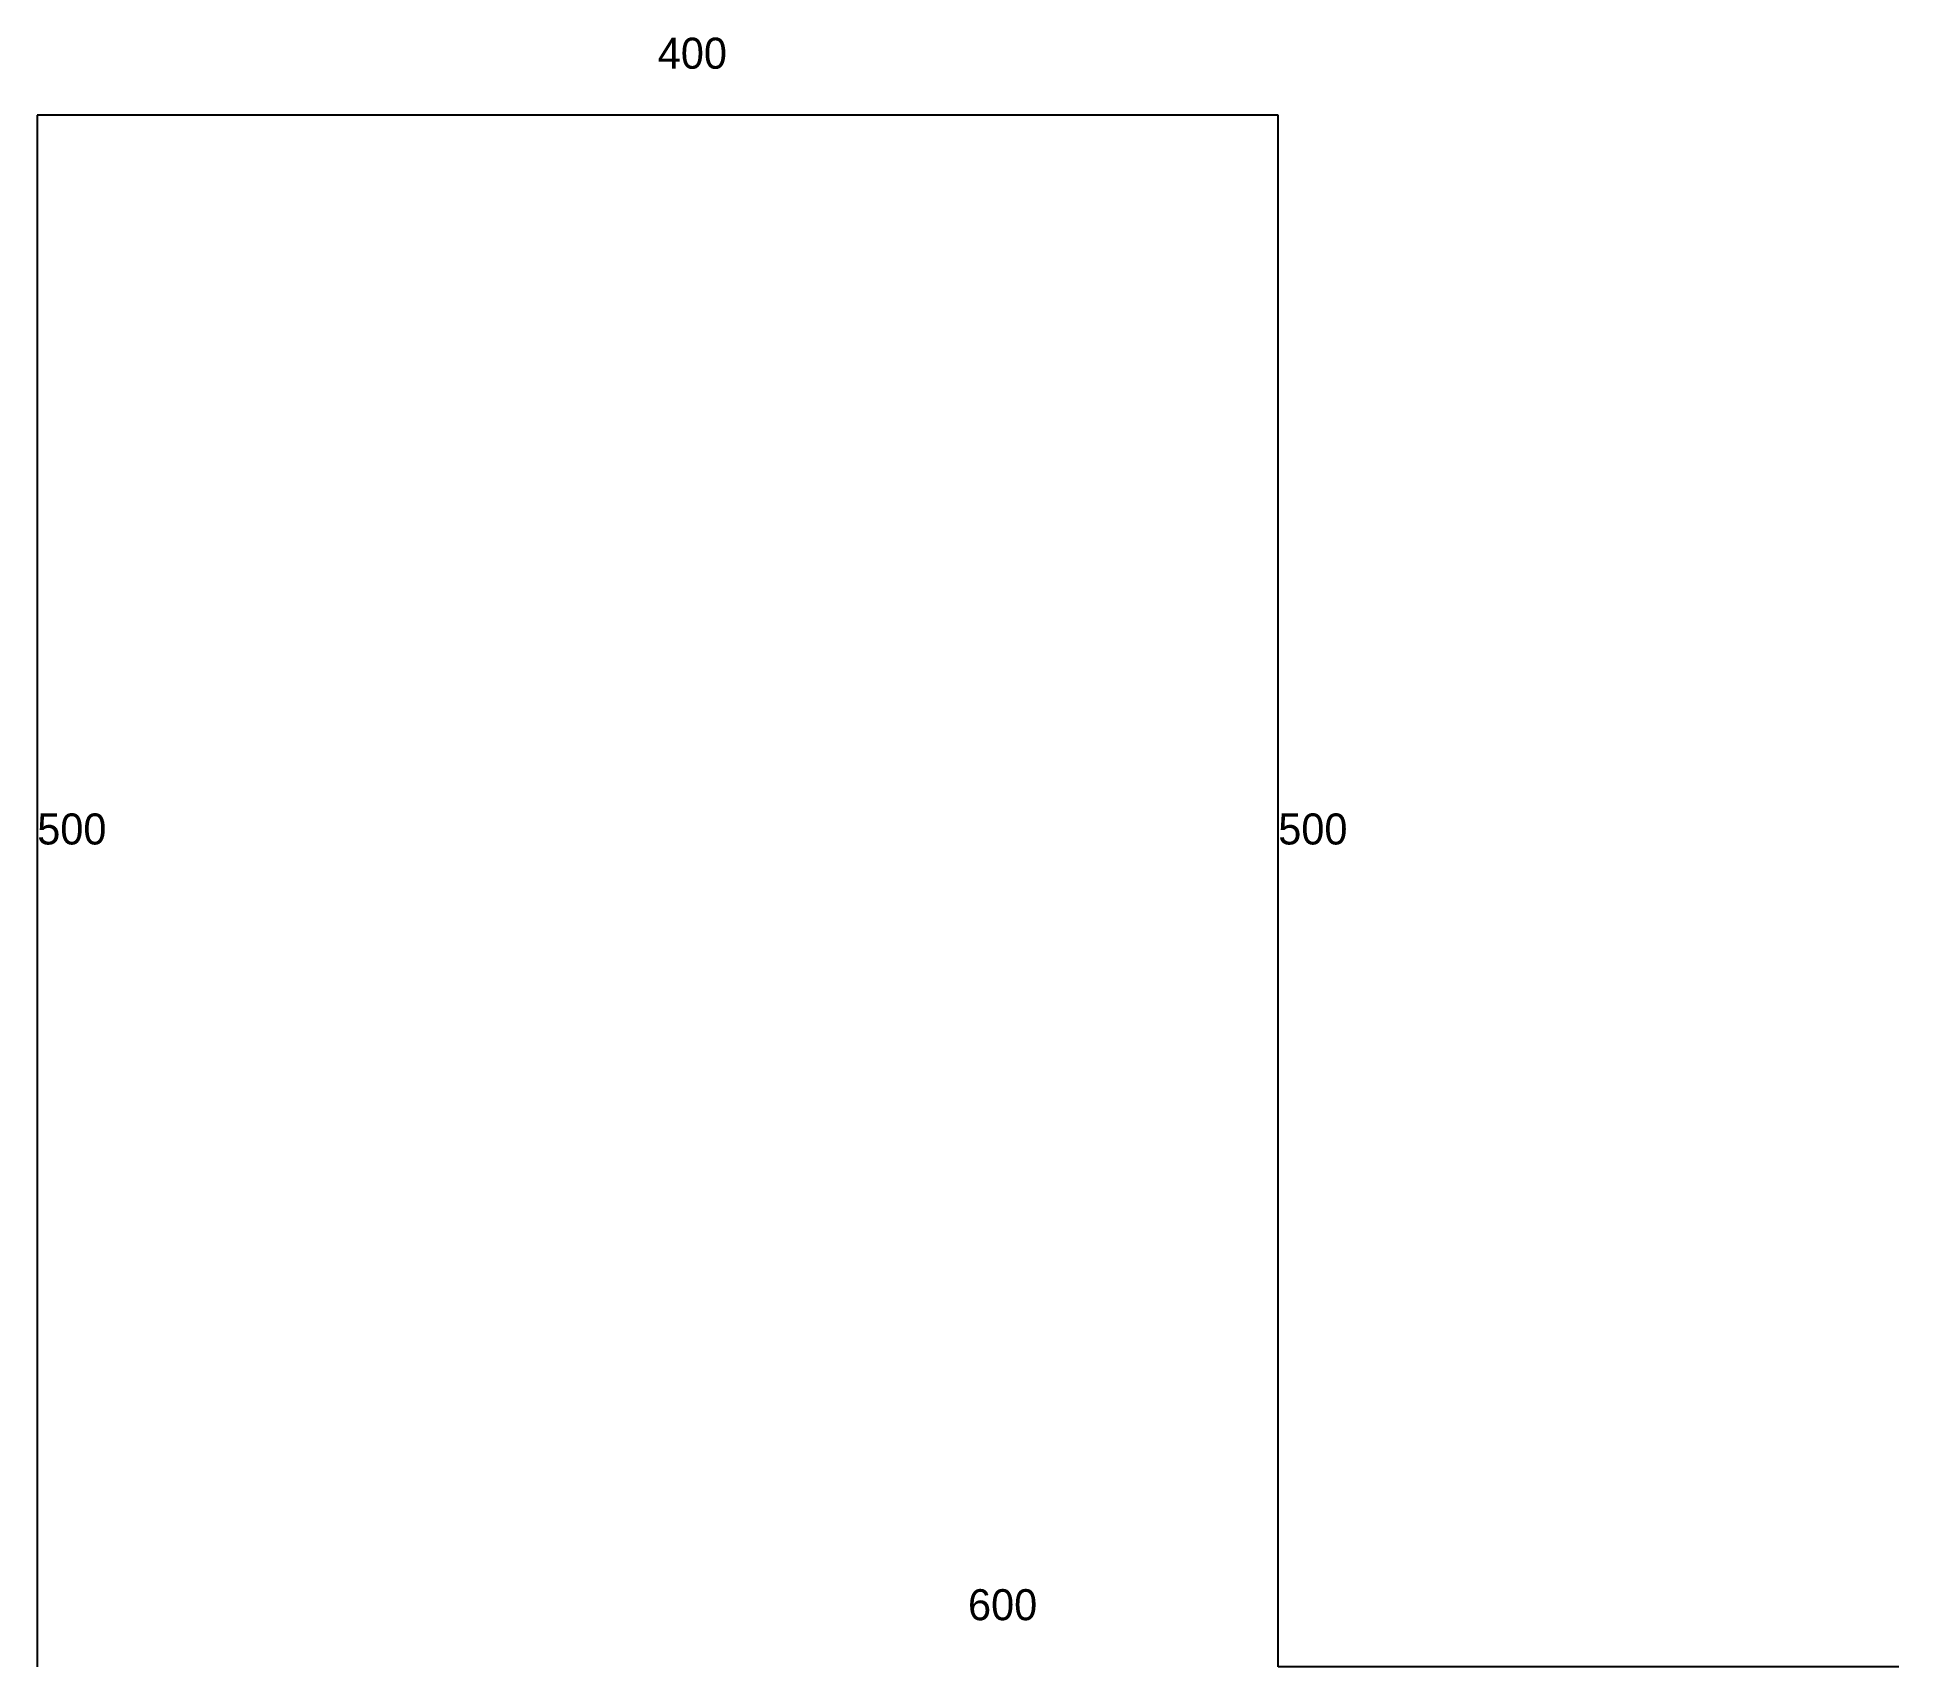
# Model space of a CAD drawing. Extents: x -400 to 200, y 0 to 525.
import ezdxf

# ---------------------------------------------------------------- set-up
doc = ezdxf.new("R2010")
doc.units = 0
doc.layers.add('LABELS', color=2, linetype='CONTINUOUS')
doc.layers.add('WALLS', color=7, linetype='CONTINUOUS')

msp = doc.modelspace()

# ---------------------------------------------------------------- linework, layer by layer
at = {"layer": 'WALLS'}
for p, q in [((0, 500), (-400, 500)), ((-400, 500), (-400, 0)), ((0, 0), (0, 500)), ((200, 0), (0, 0))]:
    msp.add_line(p, q, dxfattribs=at)

# ---------------------------------------------------------------- texts
at = {"layer": 'LABELS'}
for s, p in [('400', (-200, 515)), ('500', (-400, 265)), ('500', (0, 265)), ('600', (-100, 15))]:
    msp.add_text(s, height=10, dxfattribs=at).set_placement(p)

doc.saveas('drawing.dxf')
